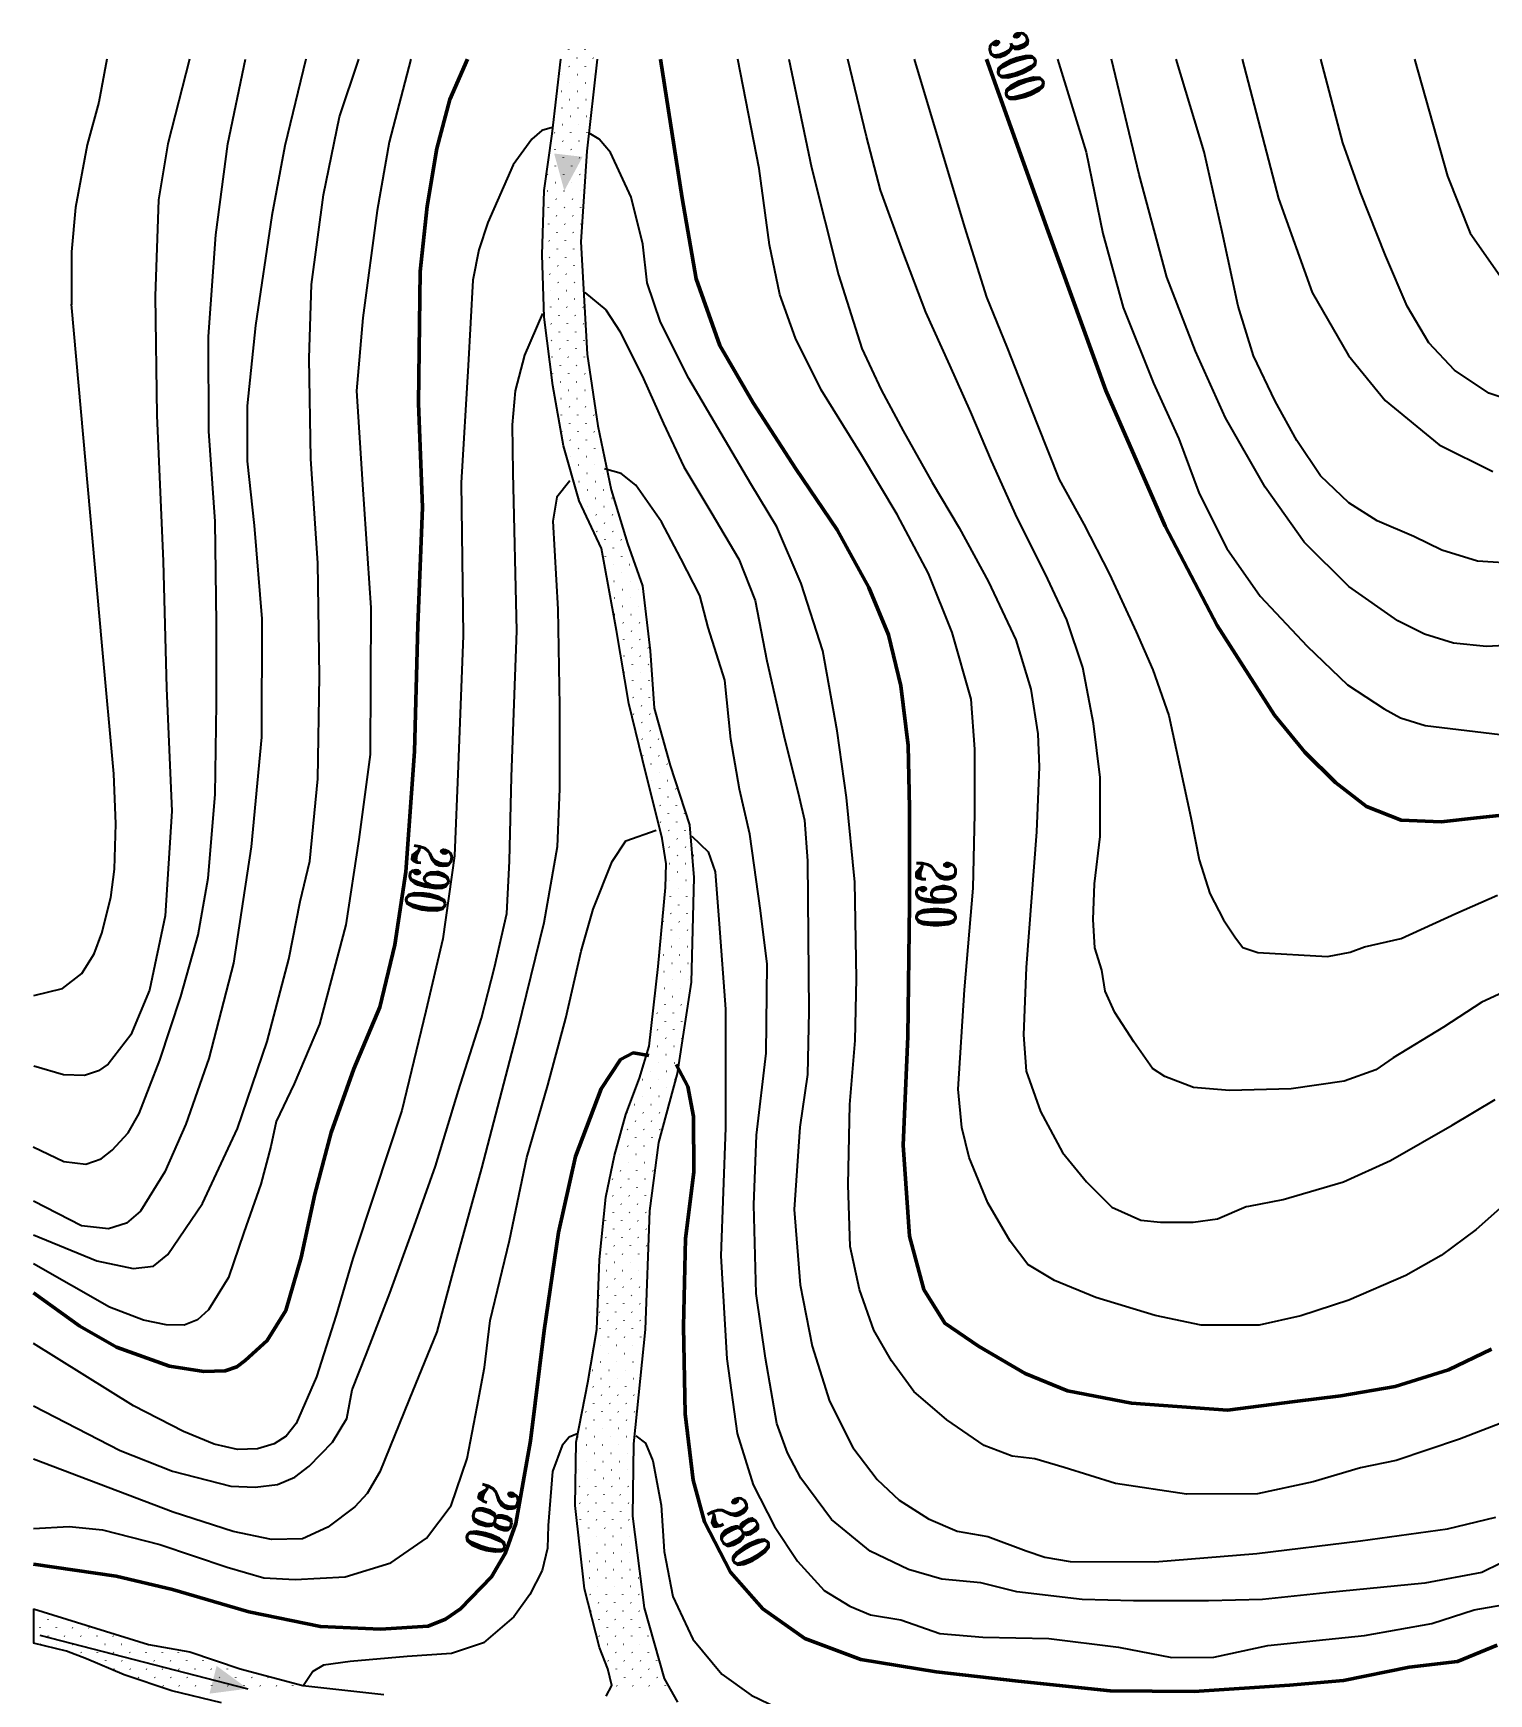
# Model space of a CAD drawing. Header units: millimetres. Extents: x 2268 to 10992, y 389 to 3530.
# Drawn here: x 3281 to 3567.4, y 660.5 to 987.3 of the extents above; entities that cross this region are included whole.
import ezdxf
from ezdxf.enums import TextEntityAlignment as Align

# ---------------------------------------------------------------- set-up
doc = ezdxf.new("R2010")
doc.units = ezdxf.units.MM
doc.layers.get('0').update_dxf_attribs({"true_color": 0xd9d9d9})
doc.layers.add('fiume', color=4, linetype='Continuous')
doc.layers.add('linee rosse', color=7, linetype='Continuous', lineweight=50, true_color=0xffc2c2)
doc.styles.add('TRIPLEX', font='romant', dxfattribs={"width": 0.86, "height": 10})

# ---------------------------------------------------------------- blocks, each defined once
blk = doc.blocks.new('B01C419F8')
at = {"layer": 'fiume', "linetype": 'Continuous'}
for p, q in [((262.66, 45.44), (262.68, 45.45)), ((263.82, 45.47), (263.84, 45.48)), ((264.98, 45.5), (265, 45.51)), ((265.56, 46.08), (265.57, 46.09)), ((266.14, 45.52), (266.15, 45.54)), ((267.3, 45.55), (267.31, 45.57)), ((268.46, 45.58), (268.47, 45.59)), ((269.62, 45.61), (269.63, 45.62)), ((270.78, 45.64), (270.79, 45.65)), ((271.94, 45.66), (271.95, 45.68)), ((273.1, 45.69), (273.11, 45.71)), ((274.26, 45.72), (274.27, 45.74)), ((275.42, 45.75), (275.43, 45.76)), ((277.16, 45.23), (277.17, 45.24)), ((278.32, 45.25), (278.33, 45.27)), ((259.18, 44.22), (259.2, 44.24)), ((260.34, 44.25), (260.36, 44.26)), ((260.92, 44.83), (260.94, 44.84)), ((261.5, 44.28), (261.52, 44.29)), ((262.08, 44.86), (262.1, 44.87)), ((262.66, 44.31), (262.68, 44.32)), ((263.24, 44.89), (263.26, 44.9)), ((263.82, 44.34), (263.84, 44.35)), ((264.4, 44.92), (264.42, 44.93)), ((264.98, 44.36), (265, 44.38)), ((265.56, 44.94), (265.58, 44.96)), ((266.14, 44.39), (266.15, 44.41)), ((266.72, 44.97), (266.73, 44.99)), ((267.3, 44.42), (267.31, 44.43)), ((267.88, 45), (267.89, 45.01)), ((268.46, 44.45), (268.47, 44.46)), ((269.04, 45.03), (269.05, 45.04)), ((269.62, 44.48), (269.63, 44.49)), ((270.2, 45.06), (270.21, 45.07)), ((270.78, 44.51), (270.79, 44.52)), ((271.36, 45.09), (271.37, 45.1)), ((271.94, 44.53), (271.95, 44.55)), ((272.52, 45.11), (272.53, 45.13)), ((273.1, 44.56), (273.11, 44.58)), ((273.68, 45.14), (273.69, 45.16)), ((274.26, 44.59), (274.27, 44.6)), ((274.84, 45.17), (274.85, 45.18)), ((275.42, 44.62), (275.43, 44.63)), ((276, 45.2), (276.01, 45.21)), ((276, 44.07), (276.01, 44.08)), ((276.58, 44.65), (276.59, 44.66)), ((277.16, 44.1), (277.17, 44.11)), ((277.74, 44.68), (277.75, 44.69)), ((278.32, 44.12), (278.33, 44.14)), ((278.9, 44.7), (278.91, 44.72)), ((279.48, 44.15), (279.49, 44.17)), ((280.06, 44.73), (280.07, 44.75)), ((280.64, 44.18), (280.65, 44.19)), ((281.22, 44.76), (281.23, 44.77)), ((281.8, 44.21), (281.81, 44.22)), ((282.96, 44.24), (282.97, 44.25)), ((323.54, 44.1), (323.56, 44.11)), ((251.07, 42.89), (251.08, 42.91)), ((252.22, 42.92), (252.24, 42.94)), ((253.38, 42.95), (253.4, 42.96)), ((254.54, 42.98), (254.56, 42.99)), ((255.7, 43.01), (255.72, 43.02)), ((256.86, 43.03), (256.88, 43.05)), ((257.44, 43.61), (257.46, 43.63)), ((258.02, 43.06), (258.04, 43.08)), ((258.6, 43.64), (258.62, 43.66)), ((259.18, 43.09), (259.2, 43.11)), ((259.76, 43.67), (259.78, 43.69)), ((260.34, 43.12), (260.36, 43.13)), ((260.92, 43.7), (260.94, 43.71)), ((262.08, 43.73), (262.1, 43.74)), ((263.24, 43.76), (263.26, 43.77)), ((270.2, 43.93), (270.21, 43.94)), ((271.36, 43.95), (271.37, 43.97)), ((272.52, 43.98), (272.53, 44)), ((273.68, 44.01), (273.69, 44.02)), ((274.84, 44.04), (274.85, 44.05)), ((275.42, 43.49), (275.43, 43.5)), ((276.58, 43.52), (276.59, 43.53)), ((277.74, 43.54), (277.75, 43.56)), ((278.9, 43.57), (278.91, 43.59)), ((279.48, 43.02), (279.49, 43.03)), ((280.06, 43.6), (280.07, 43.61)), ((280.64, 43.05), (280.65, 43.06)), ((281.22, 43.63), (281.23, 43.64)), ((281.8, 43.08), (281.81, 43.09)), ((282.38, 43.66), (282.39, 43.67)), ((282.96, 43.11), (282.97, 43.12)), ((283.54, 43.69), (283.55, 43.7)), ((284.12, 43.13), (284.13, 43.15)), ((284.7, 43.71), (284.71, 43.73)), ((285.28, 43.16), (285.29, 43.18)), ((286.43, 43.19), (286.45, 43.2)), ((287.59, 43.22), (287.61, 43.23)), ((321.22, 42.91), (321.24, 42.92)), ((321.8, 43.49), (321.82, 43.5)), ((322.38, 42.94), (322.4, 42.95)), ((322.96, 43.52), (322.98, 43.53)), ((323.54, 42.96), (323.56, 42.98)), ((245.85, 42.2), (245.86, 42.21)), ((247.01, 42.23), (247.02, 42.24)), ((248.17, 42.26), (248.18, 42.27)), ((249.33, 42.28), (249.34, 42.3)), ((249.91, 42.86), (249.92, 42.88)), ((249.91, 41.73), (249.92, 41.75)), ((250.49, 42.31), (250.5, 42.33)), ((251.07, 41.76), (251.08, 41.78)), ((251.65, 42.34), (251.66, 42.36)), ((252.22, 41.79), (252.24, 41.8)), ((252.8, 42.37), (252.82, 42.38)), ((253.38, 41.82), (253.4, 41.83)), ((253.96, 42.4), (253.98, 42.41)), ((254.54, 41.85), (254.56, 41.86)), ((255.12, 42.43), (255.14, 42.44)), ((255.7, 41.87), (255.72, 41.89)), ((256.28, 42.45), (256.3, 42.47)), ((257.44, 42.48), (257.46, 42.5)), ((258.6, 42.51), (258.62, 42.53)), ((281.22, 42.5), (281.23, 42.51)), ((282.38, 42.53), (282.39, 42.54)), ((282.96, 41.97), (282.97, 41.99)), ((283.54, 42.55), (283.55, 42.57)), ((284.12, 42), (284.13, 42.02)), ((284.7, 42.58), (284.71, 42.6)), ((285.28, 42.03), (285.29, 42.04)), ((285.85, 42.61), (285.87, 42.62)), ((286.43, 42.06), (286.45, 42.07)), ((287.01, 42.64), (287.03, 42.65)), ((287.59, 42.09), (287.61, 42.1)), ((288.17, 42.67), (288.19, 42.68)), ((288.75, 42.12), (288.77, 42.13)), ((289.33, 42.7), (289.35, 42.71)), ((289.91, 42.14), (289.93, 42.16)), ((290.49, 42.72), (290.51, 42.74)), ((291.07, 42.17), (291.09, 42.19)), ((291.65, 42.75), (291.67, 42.77)), ((292.23, 42.2), (292.25, 42.21)), ((292.81, 42.78), (292.83, 42.79)), ((293.39, 42.23), (293.41, 42.24)), ((293.97, 42.81), (293.99, 42.82)), ((294.55, 42.26), (294.57, 42.27)), ((295.13, 42.84), (295.15, 42.85)), ((295.71, 42.28), (295.73, 42.3)), ((296.29, 41.73), (296.31, 41.75)), ((296.87, 42.31), (296.89, 42.33)), ((297.45, 41.76), (297.47, 41.78)), ((298.03, 42.34), (298.05, 42.36)), ((298.61, 41.79), (298.63, 41.8)), ((299.19, 42.37), (299.21, 42.38)), ((299.77, 41.82), (299.78, 41.83)), ((300.35, 42.4), (300.36, 42.41)), ((300.93, 41.85), (300.94, 41.86)), ((301.51, 42.43), (301.52, 42.44)), ((302.09, 41.87), (302.1, 41.89)), ((303.25, 41.9), (303.26, 41.92)), ((304.41, 41.93), (304.42, 41.95)), ((305.57, 41.96), (305.58, 41.97)), ((316.01, 42.21), (316.02, 42.23)), ((317.17, 42.24), (317.18, 42.26)), ((318.33, 42.27), (318.34, 42.28)), ((319.48, 42.3), (319.5, 42.31)), ((320.06, 42.88), (320.08, 42.89)), ((320.06, 41.75), (320.08, 41.76)), ((320.64, 42.33), (320.66, 42.34)), ((321.22, 41.78), (321.24, 41.79)), ((321.8, 42.36), (321.82, 42.37)), ((322.38, 41.8), (322.4, 41.82)), ((322.96, 42.38), (322.98, 42.4)), ((323.54, 41.83), (323.56, 41.85)), ((243.53, 41.01), (243.54, 41.03)), ((244.69, 41.04), (244.7, 41.05)), ((245.27, 41.62), (245.28, 41.63)), ((245.85, 41.07), (245.86, 41.08)), ((246.43, 41.65), (246.44, 41.66)), ((247.01, 41.1), (247.02, 41.11)), ((247.59, 41.68), (247.6, 41.69)), ((248.17, 41.13), (248.18, 41.14)), ((248.75, 41.71), (248.76, 41.72)), ((248.75, 40.57), (248.76, 40.59)), ((249.33, 41.15), (249.34, 41.17)), ((250.49, 41.18), (250.5, 41.2)), ((251.65, 41.21), (251.66, 41.22)), ((252.8, 41.24), (252.82, 41.25)), ((283.54, 41.42), (283.55, 41.44)), ((284.7, 41.45), (284.71, 41.46)), ((285.28, 40.9), (285.29, 40.91)), ((285.85, 41.48), (285.87, 41.49)), ((286.43, 40.93), (286.45, 40.94)), ((287.01, 41.51), (287.03, 41.52)), ((287.59, 40.96), (287.61, 40.97)), ((288.17, 41.54), (288.19, 41.55)), ((288.75, 40.98), (288.77, 41)), ((289.33, 41.56), (289.35, 41.58)), ((289.91, 41.01), (289.93, 41.03)), ((290.49, 41.59), (290.51, 41.61)), ((291.07, 41.04), (291.09, 41.05)), ((291.65, 41.62), (291.67, 41.63)), ((292.23, 41.07), (292.25, 41.08)), ((292.81, 41.65), (292.83, 41.66)), ((293.39, 41.1), (293.41, 41.11)), ((293.97, 41.68), (293.99, 41.69)), ((294.55, 41.13), (294.57, 41.14)), ((295.13, 41.71), (295.15, 41.72)), ((295.13, 40.57), (295.15, 40.59)), ((295.71, 41.15), (295.73, 41.17)), ((296.29, 40.6), (296.31, 40.62)), ((296.87, 41.18), (296.89, 41.2)), ((297.45, 40.63), (297.47, 40.64)), ((298.03, 41.21), (298.05, 41.22)), ((298.61, 40.66), (298.63, 40.67)), ((299.19, 41.24), (299.21, 41.25)), ((299.77, 40.69), (299.78, 40.7)), ((300.35, 41.27), (300.36, 41.28)), ((300.93, 40.72), (300.94, 40.73)), ((301.51, 41.3), (301.52, 41.31)), ((302.09, 40.74), (302.1, 40.76)), ((302.67, 41.32), (302.68, 41.34)), ((303.25, 40.77), (303.26, 40.79)), ((303.83, 41.35), (303.84, 41.37)), ((304.41, 40.8), (304.42, 40.81)), ((304.99, 41.38), (305, 41.39)), ((305.57, 40.83), (305.58, 40.84)), ((306.15, 41.41), (306.16, 41.42)), ((306.73, 40.86), (306.74, 40.87)), ((307.31, 41.44), (307.32, 41.45)), ((307.89, 40.88), (307.9, 40.9)), ((308.47, 41.46), (308.48, 41.48)), ((309.05, 40.91), (309.06, 40.93)), ((309.63, 41.49), (309.64, 41.51)), ((310.21, 40.94), (310.22, 40.96)), ((310.79, 41.52), (310.8, 41.54)), ((311.37, 40.97), (311.38, 40.98)), ((311.95, 41.55), (311.96, 41.56)), ((312.53, 41), (312.54, 41.01)), ((313.11, 41.58), (313.12, 41.59)), ((313.69, 41.03), (313.7, 41.04)), ((314.27, 41.61), (314.28, 41.62)), ((314.85, 41.05), (314.86, 41.07)), ((315.43, 41.63), (315.44, 41.65)), ((316.01, 41.08), (316.02, 41.1)), ((316.59, 41.66), (316.6, 41.68)), ((317.17, 41.11), (317.18, 41.13)), ((317.75, 41.69), (317.76, 41.71)), ((318.33, 41.14), (318.34, 41.15)), ((318.91, 41.72), (318.92, 41.73)), ((318.91, 40.59), (318.92, 40.6)), ((319.48, 41.17), (319.5, 41.18)), ((320.06, 40.62), (320.08, 40.63)), ((320.64, 41.2), (320.66, 41.21)), ((321.22, 40.64), (321.24, 40.66)), ((321.8, 41.22), (321.82, 41.24)), ((322.38, 40.67), (322.4, 40.69)), ((322.96, 41.25), (322.98, 41.27)), ((323.54, 40.7), (323.56, 40.72)), ((237.73, 39.74), (237.74, 39.75)), ((238.89, 39.77), (238.9, 39.78)), ((240.05, 39.8), (240.06, 39.81)), ((240.63, 40.38), (240.64, 40.39)), ((241.21, 39.82), (241.22, 39.84)), ((241.79, 40.4), (241.8, 40.42)), ((242.37, 39.85), (242.38, 39.87)), ((242.95, 40.43), (242.96, 40.45)), ((243.53, 39.88), (243.54, 39.89)), ((244.11, 40.46), (244.12, 40.47)), ((244.69, 39.91), (244.7, 39.92)), ((245.27, 40.49), (245.28, 40.5)), ((246.43, 40.52), (246.44, 40.53)), ((247.59, 40.55), (247.6, 40.56)), ((288.17, 40.4), (288.19, 40.42)), ((289.33, 40.43), (289.35, 40.45)), ((289.91, 39.88), (289.93, 39.89)), ((290.49, 40.46), (290.51, 40.47)), ((291.07, 39.91), (291.09, 39.92)), ((291.65, 40.49), (291.67, 40.5)), ((292.23, 39.94), (292.25, 39.95)), ((292.81, 40.52), (292.83, 40.53)), ((293.39, 39.97), (293.41, 39.98)), ((293.97, 40.55), (293.99, 40.56)), ((294.55, 39.99), (294.57, 40.01)), ((295.71, 40.02), (295.73, 40.04)), ((296.29, 39.47), (296.31, 39.48)), ((296.87, 40.05), (296.89, 40.06)), ((297.45, 39.5), (297.47, 39.51)), ((298.03, 40.08), (298.05, 40.09)), ((298.61, 39.53), (298.63, 39.54)), ((299.19, 40.11), (299.21, 40.12)), ((299.77, 39.56), (299.78, 39.57)), ((300.35, 40.14), (300.36, 40.15)), ((300.93, 39.58), (300.94, 39.6)), ((301.51, 40.16), (301.52, 40.18)), ((302.09, 39.61), (302.1, 39.63)), ((302.67, 40.19), (302.68, 40.21)), ((303.25, 39.64), (303.26, 39.65)), ((303.83, 40.22), (303.84, 40.23)), ((304.41, 39.67), (304.42, 39.68)), ((304.99, 40.25), (305, 40.26)), ((305.57, 39.7), (305.58, 39.71)), ((306.15, 40.28), (306.16, 40.29)), ((306.73, 39.73), (306.74, 39.74)), ((307.31, 40.31), (307.32, 40.32)), ((307.89, 39.75), (307.9, 39.77)), ((308.47, 40.33), (308.48, 40.35)), ((309.05, 39.78), (309.06, 39.8)), ((309.63, 40.36), (309.64, 40.38)), ((310.21, 39.81), (310.22, 39.82)), ((310.79, 40.39), (310.8, 40.4)), ((311.37, 39.84), (311.38, 39.85)), ((311.95, 40.42), (311.96, 40.43)), ((312.53, 39.87), (312.54, 39.88)), ((313.11, 40.45), (313.12, 40.46)), ((313.69, 39.89), (313.7, 39.91)), ((314.27, 40.47), (314.28, 40.49)), ((314.85, 39.92), (314.86, 39.94)), ((315.43, 40.5), (315.44, 40.52)), ((316.01, 39.95), (316.02, 39.97)), ((316.59, 40.53), (316.6, 40.55)), ((317.17, 39.98), (317.18, 39.99)), ((317.75, 40.56), (317.76, 40.57)), ((317.75, 39.43), (317.76, 39.44)), ((318.33, 40.01), (318.34, 40.02)), ((318.91, 39.46), (318.92, 39.47)), ((319.48, 40.04), (319.5, 40.05)), ((320.06, 39.48), (320.08, 39.5)), ((320.64, 40.06), (320.66, 40.08)), ((321.8, 40.09), (321.82, 40.11)), ((209.32, 38.48), (209.33, 38.49)), ((209.9, 39.06), (209.91, 39.07)), ((210.48, 38.51), (210.49, 38.52)), ((211.06, 39.09), (211.07, 39.1)), ((211.64, 38.54), (211.65, 38.55)), ((212.22, 39.12), (212.23, 39.13)), ((212.8, 38.57), (212.81, 38.58)), ((213.96, 38.59), (213.97, 38.61)), ((215.12, 38.62), (215.13, 38.64)), ((227.29, 38.35), (227.31, 38.37)), ((228.45, 38.38), (228.47, 38.4)), ((229.61, 38.41), (229.63, 38.42)), ((230.77, 38.44), (230.79, 38.45)), ((231.93, 38.47), (231.95, 38.48)), ((233.09, 38.49), (233.1, 38.51)), ((234.25, 38.52), (234.26, 38.54)), ((234.83, 39.1), (234.84, 39.12)), ((235.41, 38.55), (235.42, 38.57)), ((235.99, 39.13), (236, 39.15)), ((236.57, 38.58), (236.58, 38.59)), ((237.15, 39.16), (237.16, 39.17)), ((237.73, 38.61), (237.74, 38.62)), ((238.31, 39.19), (238.32, 39.2)), ((238.89, 38.64), (238.9, 38.65)), ((239.47, 39.22), (239.48, 39.23)), ((240.05, 38.66), (240.06, 38.68)), ((240.63, 39.24), (240.64, 39.26)), ((241.21, 38.69), (241.22, 38.71)), ((241.79, 39.27), (241.8, 39.29)), ((242.95, 39.3), (242.96, 39.32)), ((301.51, 39.03), (301.52, 39.05)), ((302.67, 39.06), (302.68, 39.07)), ((303.25, 38.51), (303.26, 38.52)), ((303.83, 39.09), (303.84, 39.1)), ((304.41, 38.54), (304.42, 38.55)), ((304.99, 39.12), (305, 39.13)), ((305.57, 38.57), (305.58, 38.58)), ((306.15, 39.15), (306.16, 39.16)), ((306.73, 38.59), (306.74, 38.61)), ((307.31, 39.17), (307.32, 39.19)), ((307.89, 38.62), (307.9, 38.64)), ((308.47, 39.2), (308.48, 39.22)), ((309.05, 38.65), (309.06, 38.66)), ((309.63, 39.23), (309.64, 39.24)), ((310.21, 38.68), (310.22, 38.69)), ((310.79, 39.26), (310.8, 39.27)), ((311.37, 38.71), (311.38, 38.72)), ((311.95, 39.29), (311.96, 39.3)), ((312.53, 38.74), (312.54, 38.75)), ((313.11, 39.32), (313.12, 39.33)), ((313.69, 38.76), (313.7, 38.78)), ((314.27, 39.34), (314.28, 39.36)), ((314.85, 38.79), (314.86, 38.81)), ((315.43, 39.37), (315.44, 39.39)), ((316.01, 38.82), (316.02, 38.83)), ((316.59, 39.4), (316.6, 39.41)), ((317.17, 38.85), (317.18, 38.86)), ((318.33, 38.88), (318.34, 38.89)), ((209.32, 37.35), (209.33, 37.36)), ((209.9, 37.93), (209.91, 37.94)), ((210.48, 37.38), (210.49, 37.39)), ((211.06, 37.96), (211.07, 37.97)), ((211.64, 37.41), (211.65, 37.42)), ((212.22, 37.99), (212.23, 38)), ((212.8, 37.43), (212.81, 37.45)), ((213.38, 38.01), (213.39, 38.03)), ((213.96, 37.46), (213.97, 37.48)), ((214.54, 38.04), (214.55, 38.06)), ((215.12, 37.49), (215.13, 37.5)), ((215.7, 38.07), (215.71, 38.08)), ((216.28, 37.52), (216.29, 37.53)), ((216.86, 38.1), (216.87, 38.11)), ((217.44, 37.55), (217.45, 37.56)), ((218.02, 38.13), (218.03, 38.14)), ((218.59, 37.58), (218.61, 37.59)), ((219.17, 38.16), (219.19, 38.17)), ((219.75, 37.6), (219.77, 37.62)), ((220.33, 38.18), (220.35, 38.2)), ((220.91, 37.63), (220.93, 37.65)), ((221.49, 38.21), (221.5, 38.22)), ((222.07, 37.66), (222.09, 37.67)), ((222.65, 37.11), (222.67, 37.12)), ((223.23, 37.69), (223.25, 37.7)), ((223.81, 37.14), (223.83, 37.15)), ((224.39, 37.72), (224.41, 37.73)), ((224.97, 37.17), (224.99, 37.18)), ((225.55, 37.75), (225.57, 37.76)), ((226.13, 37.19), (226.15, 37.21)), ((226.71, 37.77), (226.73, 37.79)), ((227.29, 37.22), (227.31, 37.24)), ((227.87, 37.8), (227.89, 37.82)), ((228.45, 37.25), (228.47, 37.26)), ((229.03, 37.83), (229.05, 37.84)), ((229.61, 37.28), (229.63, 37.29)), ((230.19, 37.86), (230.21, 37.87)), ((230.77, 37.31), (230.79, 37.32)), ((231.35, 37.89), (231.37, 37.9)), ((231.93, 37.34), (231.95, 37.35)), ((232.51, 37.92), (232.52, 37.93)), ((233.09, 37.36), (233.1, 37.38)), ((233.67, 37.94), (233.68, 37.96)), ((234.25, 37.39), (234.26, 37.41)), ((234.83, 37.97), (234.84, 37.99)), ((235.41, 37.42), (235.42, 37.43)), ((235.99, 38), (236, 38.01)), ((236.57, 37.45), (236.58, 37.46)), ((237.15, 38.03), (237.16, 38.04)), ((237.73, 37.48), (237.74, 37.49)), ((238.31, 38.06), (238.32, 38.07)), ((238.89, 37.5), (238.9, 37.52)), ((239.47, 38.08), (239.48, 38.1)), ((240.63, 38.11), (240.64, 38.13)), ((306.15, 38.01), (306.16, 38.03)), ((307.31, 38.04), (307.32, 38.06)), ((308.47, 38.07), (308.48, 38.08)), ((309.63, 38.1), (309.64, 38.11)), ((310.79, 38.13), (310.8, 38.14)), ((311.95, 38.16), (311.96, 38.17)), ((313.11, 38.18), (313.12, 38.2)), ((314.27, 38.21), (314.28, 38.23)), ((209.91, 36.81), (209.91, 36.81)), ((211.06, 36.83), (211.07, 36.84)), ((212.22, 36.85), (212.23, 36.87)), ((213.38, 36.88), (213.39, 36.9)), ((213.97, 36.34), (213.97, 36.35)), ((214.54, 36.91), (214.55, 36.93)), ((215.12, 36.36), (215.13, 36.37)), ((215.7, 36.94), (215.71, 36.95)), ((216.28, 36.39), (216.29, 36.4)), ((216.86, 36.97), (216.87, 36.98)), ((217.44, 36.42), (217.45, 36.43)), ((218.02, 37), (218.03, 37.01)), ((218.59, 36.44), (218.61, 36.46)), ((219.17, 37.02), (219.19, 37.04)), ((219.75, 36.47), (219.77, 36.49)), ((220.33, 37.05), (220.35, 37.07)), ((220.91, 36.5), (220.93, 36.51)), ((221.49, 37.08), (221.51, 37.09)), ((221.49, 35.95), (221.51, 35.96)), ((222.07, 36.53), (222.09, 36.54)), ((222.65, 35.98), (222.67, 35.99)), ((223.23, 36.56), (223.25, 36.57)), ((223.81, 36.01), (223.83, 36.02)), ((224.39, 36.59), (224.41, 36.6)), ((224.97, 36.03), (224.99, 36.05)), ((225.55, 36.61), (225.57, 36.63)), ((226.13, 36.06), (226.15, 36.08)), ((226.71, 36.64), (226.73, 36.66)), ((227.29, 36.09), (227.31, 36.1)), ((227.87, 36.67), (227.89, 36.68)), ((228.45, 36.12), (228.47, 36.13)), ((229.03, 36.7), (229.05, 36.71)), ((229.61, 36.15), (229.63, 36.16)), ((230.19, 36.73), (230.21, 36.74)), ((230.77, 36.18), (230.79, 36.19)), ((231.35, 36.76), (231.37, 36.77)), ((231.93, 36.2), (231.95, 36.22)), ((232.51, 36.78), (232.52, 36.8)), ((233.67, 36.81), (233.68, 36.83)), ((234.83, 36.84), (234.84, 36.85)), ((235.99, 36.87), (236, 36.88)), ((218.02, 35.86), (218.03, 35.88)), ((219.17, 35.89), (219.19, 35.91)), ((220.33, 35.92), (220.35, 35.94)), ((323.54, 18.07), (323.56, 18.09)), ((322.96, 16.36), (322.98, 16.38)), ((323.54, 16.94), (323.56, 16.96)), ((322.96, 15.23), (322.98, 15.25)), ((323.54, 15.81), (323.56, 15.83)), ((322.96, 14.1), (322.98, 14.11)), ((323.54, 14.68), (323.56, 14.69)), ((322.38, 13.52), (322.4, 13.53)), ((322.96, 12.97), (322.98, 12.98)), ((323.54, 13.55), (323.56, 13.56)), ((321.8, 11.81), (321.82, 11.82)), ((322.38, 12.39), (322.4, 12.4)), ((322.96, 11.84), (322.98, 11.85)), ((323.54, 12.42), (323.56, 12.43)), ((321.8, 10.68), (321.82, 10.69)), ((322.38, 11.26), (322.4, 11.27)), ((322.96, 10.71), (322.98, 10.72)), ((323.54, 11.29), (323.56, 11.3)), ((321.22, 10.1), (321.24, 10.11)), ((321.8, 9.55), (321.82, 9.56)), ((322.38, 10.13), (322.4, 10.14)), ((322.96, 9.57), (322.98, 9.59)), ((323.54, 10.15), (323.56, 10.17)), ((321.22, 8.97), (321.24, 8.98)), ((321.8, 8.41), (321.82, 8.43)), ((322.38, 8.99), (322.4, 9.01)), ((322.96, 8.44), (322.98, 8.46)), ((323.54, 9.02), (323.56, 9.04)), ((320.64, 7.25), (320.66, 7.27)), ((321.22, 7.83), (321.24, 7.85)), ((321.8, 7.28), (321.82, 7.3)), ((322.38, 7.86), (322.4, 7.88)), ((322.96, 7.31), (322.98, 7.33)), ((320.64, 6.12), (320.66, 6.14)), ((321.22, 6.7), (321.24, 6.72)), ((321.8, 6.15), (321.82, 6.17)), ((322.38, 6.73), (322.4, 6.75)), ((320.06, 5.54), (320.08, 5.56)), ((320.64, 4.99), (320.66, 5.01)), ((321.22, 5.57), (321.24, 5.59)), ((321.8, 5.02), (321.82, 5.03)), ((322.38, 5.6), (322.4, 5.61)), ((319.49, 3.84), (319.5, 3.85)), ((320.06, 4.41), (320.08, 4.43)), ((320.64, 3.86), (320.66, 3.87)), ((321.22, 4.44), (321.24, 4.45)), ((319.48, 2.7), (319.5, 2.72)), ((320.06, 3.28), (320.08, 3.3)), ((320.64, 2.73), (320.66, 2.74)), ((321.22, 3.31), (321.24, 3.32)), ((319.48, 1.57), (319.5, 1.58)), ((320.06, 2.15), (320.08, 2.16)), ((320.64, 1.6), (320.66, 1.61)), ((318.33, 0.42), (318.34, 0.42)), ((318.91, 0.99), (318.92, 1)), ((319.48, 0.44), (319.5, 0.45)), ((320.06, 1.02), (320.08, 1.03)), ((320.64, 0.47), (320.66, 0.48))]:
    blk.add_line(p, q, dxfattribs=at)

msp = doc.modelspace()

# ---------------------------------------------------------------- linework, layer by layer
at = {"transparency": 33554687}
for p, q in [((3281.01408, 677.20964), (3281.01408, 670.44165)), ((3282.22896, 672.02262), (3323.17704, 661.50137))]:
    msp.add_line(p, q, dxfattribs=at)
for points in [[(3280.95846, 768.12751), (3287.012, 765.25328), (3291.32838, 764.74764), (3294.35029, 765.77154), (3296.52045, 767.48591), (3299.61382, 770.90462), (3301.83795, 774.66527), (3305.8601, 785.16377), (3309.98452, 797.70744), (3313.42721, 809.84208), (3315.4042, 821.0223), (3316.76764, 837.45178), (3317.04033, 855.27879), (3317.04033, 871.09472), (3316.73356, 891.17141), (3315.50646, 908.96433), (3315.47237, 927.57532), (3316.91611, 947.61718), (3319.26804, 965.50159), (3322.74081, 982.13514)], [(3355.2835, 982.13514), (3351.02967, 965.83067), (3348.65515, 952.35588), (3345.84305, 931.25661), (3344.58186, 916.90638), (3345.74079, 898.49991), (3347.37692, 874.19655), (3347.24058, 845.35975), (3345.05907, 828.58941), (3342.46853, 811.81907), (3337.28745, 792.28776), (3332.31088, 780.52807), (3328.76593, 773.09731), (3327.74335, 768.18892), (3325.73227, 760.75816), (3322.39184, 751.24815), (3319.39227, 742.38577), (3315.43829, 736.07985), (3313.28051, 734.0907), (3310.65157, 733.05119), (3307.12222, 733.07848), (3302.63537, 734.02772), (3295.98445, 736.59684), (3280.99262, 745.1171)], [(3334.62101, 982.13514), (3330.47666, 965.13176), (3327.94787, 951.38443), (3324.67561, 929.75682), (3323.03948, 913.97498), (3323.03948, 903.03336), (3324.437, 890.38743), (3325.93679, 872.01504), (3325.86862, 848.76835), (3323.82346, 827.19188), (3320.38076, 804.25197), (3315.54054, 785.50463), (3311.0071, 772.58602), (3306.8486, 763.21235), (3302.04093, 755.45707), (3299.31642, 753.10705), (3295.80663, 752.00409), (3290.49137, 752.60631), (3280.99262, 757.42689)], [(3280.99262, 750.8368), (3293.47339, 745.69347), (3300.63856, 744.1949), (3304.61107, 744.67369), (3307.42608, 746.96837), (3314.28621, 756.97871), (3321.16474, 771.76795), (3327.02754, 788.84507), (3331.2883, 805.03594), (3333.46981, 816.3866), (3335.41271, 824.36274), (3336.98067, 840.55362), (3337.28745, 860.73256), (3336.94659, 882.95667), (3335.58315, 903.51056), (3335.24228, 923.34865), (3335.71949, 937.83522), (3338.10551, 955.45771), (3341.23711, 970.84033), (3345.00936, 982.13514)], [(3311.73477, 982.13514), (3307.45891, 965.51772), (3305.63854, 954.48626), (3304.97387, 935.51737), (3305.28064, 912.06616), (3306.50774, 883.3657), (3307.15537, 858.38062), (3308.24613, 834.21361), (3306.95086, 813.55746), (3303.84903, 798.96863), (3300.16773, 790.14034), (3295.70969, 784.41891), (3293.79971, 783.06458), (3291.02679, 782.17313), (3286.93428, 782.29503), (3281.06557, 783.98077)], [(3295.43206, 982.13514), (3293.86181, 973.69375), (3291.60234, 965.31299), (3289.25848, 952.97117), (3288.50184, 944.23546), (3288.51234, 933.81139)], [(3393.69386, 659.99839), (3394.80911, 662.11308), (3394.05202, 665.39202), (3392.36909, 669.62237), (3389.44314, 681.12204), (3387.60592, 697.55501), (3387.77603, 710.00731), (3390.1236, 721.77917), (3391.85875, 732.19011), (3392.40312, 745.9693), (3393.62793, 758.25149), (3395.32907, 766.41694), (3397.60859, 774.48032), (3400.29638, 781.65911), (3402.20165, 787.95331), (3403.97083, 803.60375), (3405.36576, 819.18614), (3405.49335, 823.80472), (3404.75335, 828.78054), (3400.87477, 844.36294), (3398.18697, 855.38629), (3395.77136, 869.74387), (3394.10425, 878.72586), (3392.81139, 885.90465), (3388.42246, 895.22687), (3385.3264, 906.08011), (3383.18297, 917.95403), (3381.48183, 931.39299), (3381.1416, 943.64116), (3381.48183, 956.33163), (3383.06985, 967.49653), (3384.79857, 982.13514)], [(3391.91809, 982.13514), (3389.90792, 964.05523), (3388.69464, 946.22689), (3389.95348, 924.14616), (3392.06289, 909.99272), (3394.71666, 897.40432), (3397.88077, 886.85728), (3400.84074, 878.55574), (3402.33774, 865.76321), (3403.15429, 854.46768), (3406.28438, 843.17214), (3410.12894, 831.50236), (3410.94549, 821.15946), (3410.43515, 800.5417), (3407.67931, 782.5437), (3404.03888, 768.96864), (3402.23568, 755.52968), (3401.38511, 732.15609), (3399.07156, 709.66709), (3398.90145, 695.47962), (3401.18097, 677.41357), (3405.1276, 663.49829), (3407.76436, 658.87546)], [(3573.60799, 759.57838), (3564.9322, 751.88925), (3558.0256, 746.7178), (3551.08497, 742.83921), (3539.82345, 737.93995), (3530.39917, 734.84388), (3522.1997, 733.04068), (3510.76807, 733.00665), (3501.75206, 734.91193), (3490.04825, 738.48431), (3481.91683, 741.81853), (3476.71136, 744.94862), (3473.20702, 749.54168), (3468.78407, 757.12875), (3465.14364, 766.00867), (3463.72744, 771.95414), (3463.00021, 779.48166), (3464.22503, 799.01068), (3465.92616, 819.05005), (3466.26639, 833.67981), (3466.26639, 846.37028), (3465.51789, 856.23686), (3461.80941, 869.33559), (3457.11428, 880.93733), (3450.95617, 892.5731), (3443.98152, 904.2769), (3436.02021, 917.10346), (3430.98485, 927.24222), (3427.88879, 935.84996), (3425.84743, 945.6485), (3423.80606, 960.6355), (3419.63896, 982.13514)], [(3429.63365, 982.13514), (3434.11494, 960.85664), (3439.4565, 939.72855), (3444.04957, 925.23488), (3447.79206, 917.10346), (3452.14697, 909.04008), (3457.86278, 898.86729), (3463.17032, 889.95335), (3468.92016, 879.30424), (3474.29574, 867.90664), (3477.28974, 858.17615), (3478.68467, 849.3983), (3478.92283, 842.89996), (3478.41249, 830.14145), (3476.37113, 803.39961), (3475.86079, 790.16478), (3476.37113, 783.02002), (3479.16099, 775.05871), (3483.48187, 766.99533), (3488.24505, 761.21147), (3493.21236, 756.27818), (3498.92818, 753.72648), (3502.80676, 753.3182), (3509.20303, 753.3182), (3514.03425, 753.93061), (3519.68202, 756.38025), (3520.20353, 756.47773)], [(3577.55462, 801.93664), (3566.02093, 796.62909), (3558.46789, 791.6958), (3548.56729, 785.67379), (3545.16502, 783.25818), (3538.93886, 781.0467), (3528.4939, 779.51568), (3516.34779, 779.2435), (3509.27107, 779.78786), (3503.62331, 781.96531), (3501.2077, 783.56438), (3497.53324, 788.80387), (3493.79075, 794.55371), (3491.88548, 798.7385), (3491.23905, 802.88927), (3489.87814, 807.2782), (3489.53791, 812.89194), (3489.81009, 819.8666), (3490.89882, 829.22284), (3490.93284, 840.82458), (3489.63998, 851.43966), (3487.49655, 862.46301), (3484.33244, 871.81925), (3480.18167, 880.83527), (3474.60195, 891.92666), (3469.53257, 903.15415), (3465.44984, 912.71453), (3461.36712, 921.9687), (3456.60394, 932.41367), (3452.07892, 944.32161), (3447.72402, 956.36565), (3444.95117, 966.96372), (3441.25192, 982.13514)], [(3454.28929, 982.13514), (3464.191, 949.11881), (3468.57993, 935.33962), (3472.62863, 925.33695), (3478.51456, 910.33294), (3482.86946, 899.4797), (3487.70069, 890.6338), (3492.73604, 880.83527), (3497.97554, 869.47169), (3501.25873, 861.97819), (3504.43985, 853.0047), (3508.76073, 832.96533), (3510.42359, 824.63403), (3512.46921, 817.96132), (3515.19953, 812.78988), (3517.57261, 809.25151), (3518.98881, 807.36326), (3521.96154, 806.39361), (3535.63866, 805.57706), (3540.09564, 806.42763), (3542.91952, 807.48233), (3550.13233, 809.14945), (3560.8835, 814.04871), (3569.117, 817.65512)], [(3482.53686, 982.13514), (3488.15986, 963.87943), (3491.4772, 947.894), (3495.42384, 933.29826), (3501.44585, 918.39632), (3506.41317, 907.44101), (3510.39382, 896.72386), (3515.83745, 885.87062), (3522.40383, 876.48036), (3531.65801, 866.68182), (3539.61932, 859.02672), (3546.83213, 854.33159), (3550.03452, 852.56666), (3554.89551, 851.03138), (3572.92754, 848.85393)], [(3574.01626, 866.98803), (3566.91403, 866.58401), (3560.47523, 867.22619), (3554.74241, 868.99962), (3549.51992, 871.61511), (3539.85748, 878.38563), (3531.07962, 887.09544), (3523.39049, 897.94868), (3515.5993, 911.59178), (3509.67935, 924.69052), (3504.03158, 939.25223), (3498.62115, 959.48748), (3493.15973, 982.13514)], [(3573.40385, 882.8426), (3565.20439, 883.35294), (3558.17445, 885.56867), (3552.65001, 888.21819), (3545.4372, 891.34828), (3539.85748, 894.88664), (3534.27776, 900.19418), (3529.61665, 907.10079), (3525.36381, 914.89198), (3521.11097, 923.80593), (3518.04893, 933.57044), (3514.95286, 948.2002), (3511.40224, 963.95516), (3505.87417, 982.13514)], [(3518.85056, 982.13514), (3525.98295, 954.73256), (3532.64467, 936.25824), (3539.75541, 923.83995), (3547.00224, 915.02807), (3557.61732, 906.25022), (3568.16436, 901.01072)], [(3576.15969, 913.49705), (3567.38184, 916.45703), (3560.64534, 920.98205), (3555.60999, 926.32361), (3551.35715, 933.53642), (3547.07029, 943.50507), (3542.137, 955.91906), (3538.68847, 965.67341), (3534.33643, 982.13514)], [(3552.77577, 982.13514), (3559.25585, 959.15605), (3563.72112, 947.92469), (3569.58392, 939.57361), (3576.53748, 933.88124), (3584.5477, 931.01801), (3590.30824, 930.24255), (3597.5004, 930.5408), (3605.95374, 932.45388), (3615.22515, 935.21059), (3633.4271, 940.22124), (3646.99335, 943.69802), (3659.87788, 946.25448), (3673.81908, 950.82201), (3686.46501, 957.29836), (3695.05469, 962.37718), (3704.46244, 968.23998), (3712.69423, 974.03461), (3719.07772, 978.07381), (3726.93031, 982.13514)], [(3520.20353, 756.47773), (3526.96288, 757.74115), (3538.80277, 761.24549), (3548.05695, 765.46431), (3560.16903, 772.37091), (3568.64068, 777.47432)], [(3281.01408, 677.20964), (3303.64147, 670.20841), (3311.80335, 668.73778), (3321.70396, 665.43758), (3333.98615, 662.13738), (3349.94279, 660.33418)]]:
    msp.add_lwpolyline(points, dxfattribs=at)
at = {"transparency": 33554687, "flags": 128}
for points in [[(3383.09911, 968.71719), (3381.08057, 968.09911), (3379.06843, 966.45685), (3375.39566, 961.37164), (3370.41909, 950.03803), (3368.67218, 944.678), (3367.48769, 938.65328), (3366.53328, 921.88294), (3365.16984, 898.80668), (3365.54479, 868.77687), (3364.59038, 843.11007), (3363.84049, 825.38532), (3361.55672, 809.0581), (3358.25037, 794.81013), (3353.51241, 775.27882), (3348.1609, 759.1902), (3343.86606, 746.13524), (3340.55971, 735.02319), (3336.6739, 722.88855), (3332.68583, 713.7194), (3330.76849, 711.19277), (3328.39099, 709.66316), (3325.10594, 708.70875), (3321.13066, 708.57241), (3316.5823, 709.62907), (3310.51285, 712.11736), (3300.7129, 717.14718), (3280.99262, 729.45009)], [(3571.63467, 714.49831), (3561.632, 710.61972), (3549.14567, 706.43493), (3542.17102, 704.97195), (3532.8488, 702.21612), (3521.85947, 699.86855), (3507.91017, 699.8005), (3493.96086, 701.90991), (3483.85612, 705.00598), (3478.07226, 706.70711), (3473.61529, 707.25147), (3468.06959, 709.32686), (3460.75471, 714.43026), (3454.25638, 720.00999), (3449.83343, 725.99798), (3446.36311, 732.05402), (3443.53923, 740.04935), (3441.702, 748.521), (3441.36177, 760.63308), (3441.63396, 776.45364), (3442.72268, 789.07606), (3442.99486, 801.25618), (3442.65464, 820.24085), (3441.02155, 836.87794), (3439.1503, 849.97668), (3436.36044, 865.72919), (3432.1076, 878.96402), (3427.27638, 890.12346), (3422.207, 898.59511), (3416.35509, 908.49572), (3409.99285, 919.34896), (3404.41313, 930.40633), (3401.75936, 938.16351), (3400.94281, 945.78459), (3398.59525, 955.03876), (3394.56356, 963.7826), (3392.35451, 966.40259), (3390.36419, 967.59511)], [(3389.51119, 936.22421), (3393.67471, 932.80918), (3396.48584, 928.50106), (3401.04488, 919.24689), (3404.99151, 910.50306), (3409.00619, 901.92934), (3414.31373, 893.08344), (3419.79139, 883.76122), (3423.02354, 875.66382), (3425.33709, 863.7899), (3428.63729, 849.09209), (3431.69933, 836.91197), (3432.72001, 832.43798), (3433.33242, 824.39161), (3433.6046, 794.79187), (3433.2984, 782.33956), (3431.8014, 772.03069), (3430.67865, 755.76784), (3431.86944, 740.96797), (3434.21701, 728.92393), (3437.68732, 718.07069), (3442.24636, 708.95261), (3447.04356, 702.69243), (3451.39847, 698.57569), (3457.14831, 694.93526), (3462.79607, 692.51965), (3468.78407, 691.46494), (3476.33711, 688.64106), (3480.04983, 687.3567), (3485.01289, 686.53165), (3501.68401, 686.46361), (3521.72338, 688.13072), (3542.137, 690.58035), (3559.25041, 692.92792), (3568.77677, 695.24146)], [(3280.99262, 717.14029), (3298.10197, 708.38938), (3308.38485, 704.33082), (3319.87112, 701.38025), (3324.64173, 701.13738), (3329.00454, 701.68702), (3332.47279, 703.15698), (3335.27637, 705.26606), (3339.87799, 710.03811), (3342.70713, 714.63972), (3343.69563, 720.3321), (3346.4566, 727.25156), (3351.16047, 739.35211), (3355.93252, 752.54342), (3360.09102, 764.33719), (3364.62446, 779.2328), (3369.192, 793.48077), (3371.71436, 803.4339), (3374.16856, 814.03466), (3374.71394, 824.36274), (3375.0548, 840.96265), (3376.14555, 869.69719), (3375.39566, 900.78368), (3375.25292, 910.18717), (3375.88991, 916.90638), (3377.71138, 923.91959), (3381.25846, 932.10876)], [(3281.06557, 797.90592), (3286.72308, 799.26514), (3290.52038, 802.23215), (3292.93966, 806.10506), (3294.46312, 810.18195), (3296.21222, 817.17512), (3296.92956, 822.77163), (3297.20225, 831.72533), (3296.8273, 841.50802), (3294.50965, 866.73475), (3288.51234, 933.94917)], [(3386.57588, 899.18163), (3384.01091, 896.00098), (3383.23545, 891.22254), (3384.18986, 873.92386), (3384.53072, 854.90384), (3384.53072, 838.61071), (3384.0876, 827.19188), (3381.46298, 812.2281), (3376.2819, 791.06066), (3369.192, 763.96225), (3363.8064, 744.43094), (3360.36371, 731.75092), (3354.90994, 718.38919), (3349.18348, 704.1753), (3346.69946, 699.94011), (3344.241, 697.28992), (3338.92358, 693.30185), (3333.94701, 690.984), (3327.8797, 690.84766), (3320.31259, 692.4497), (3308.4823, 696.22291), (3280.99262, 706.69562)], [(3573.50592, 688.06267), (3566.05495, 684.3542), (3554.79344, 682.24479), (3535.33246, 680.33952), (3522.88015, 679.04666), (3512.23105, 678.8085), (3497.4652, 678.8085), (3487.39448, 679.08068), (3474.49988, 680.54366), (3467.45718, 682.31284), (3459.73403, 683.02732), (3453.20167, 684.93259), (3445.64863, 688.53899), (3438.06157, 694.76515), (3432.03956, 702.93059), (3429.40705, 707.92342), (3427.3104, 713.68176), (3425.0649, 726.57637), (3423.19366, 739.30085), (3422.78538, 756.68645), (3423.2617, 770.43162), (3425.16697, 786.55838), (3425.40513, 804.08007), (3424.07825, 814.6271), (3422.00286, 829.63111), (3419.92748, 838.54506), (3418.22634, 848.34359), (3417.06957, 859.97935), (3413.80339, 870.35628), (3412.1703, 876.61645), (3408.39378, 883.93133), (3404.61726, 891.14414), (3399.51386, 898.32293), (3396.68147, 900.66199), (3393.38977, 901.52106)], [(3281.01408, 693.02916), (3288.00692, 693.40918), (3294.6092, 692.73396), (3305.87505, 689.90171), (3319.11958, 685.42797), (3326.31174, 683.34872), (3332.48131, 683.00786), (3342.36627, 683.48507), (3351.3309, 686.24604), (3358.35263, 691.12034), (3363.19285, 697.52852), (3366.32877, 706.79993), (3368.33984, 717.02575), (3369.73737, 724.69511), (3370.86221, 733.93243), (3374.71394, 749.71428), (3378.12254, 766.0415), (3382.24696, 780.28947), (3385.75782, 793.48077), (3388.75739, 806.6039), (3391.1775, 814.9209), (3394.89288, 824.29457), (3397.56864, 828.31672), (3403.55074, 830.46414)], [(3410.53721, 829.25686), (3413.79063, 826.2012), (3415.13028, 822.2652), (3415.94682, 812.04138), (3417.17164, 795.20014), (3417.17164, 771.86057), (3416.25303, 746.68378), (3417.47784, 726.44027), (3419.5192, 711.74247), (3422.61527, 701.63773), (3426.83408, 693.40424), (3431.3591, 686.5997), (3436.63262, 680.84986), (3441.63396, 677.71978), (3445.71668, 676.05266), (3451.70467, 675.06601), (3459.35978, 672.34419), (3467.83143, 671.66374), (3480.8281, 671.35753), (3494.53925, 669.69042), (3505.05226, 667.61503), (3513.28575, 667.68308), (3523.93486, 669.99662), (3542.95354, 671.96994), (3556.18837, 674.31751), (3564.52393, 677.0053), (3571.63467, 678.26414)], [(3388.0075, 711.64015), (3386.4217, 711.0069), (3385.06119, 709.33508), (3383.15024, 704.24348), (3382.28104, 693.60863), (3382.13618, 689.15614), (3381.12212, 684.78034), (3378.68496, 680.00829), (3375.532, 675.64528), (3369.56694, 670.53237), (3363.29511, 668.41903), (3354.53499, 667.83957), (3343.35477, 666.88516), (3338.05468, 666.15038), (3335.95663, 664.90636), (3334.15117, 662.15244)], [(3399.51386, 711.26615), (3401.42976, 709.81168), (3402.89912, 706.36688), (3404.54922, 697.58903), (3405.09358, 688.47095), (3406.82874, 679.65907), (3410.74135, 671.25546), (3416.49118, 664.34886), (3422.24102, 660.19809), (3429.48785, 656.72777), (3434.39988, 655.30732), (3441.02155, 654.34618), (3459.29174, 653.90389), (3476.88147, 653.90389), (3496.13831, 653.90389), (3519.06961, 653.56366), (3535.46855, 652.47494), (3554.89551, 653.22343), (3561.41085, 653.61895), (3566.19104, 654.75446), (3575.13901, 660.23211)], [(3317.99548, 658.70109), (3308.26499, 661.04865), (3298.8407, 664.24679), (3291.44548, 667.36557), (3287.49484, 668.88139), (3281.01408, 670.44165)]]:
    msp.add_lwpolyline(points, dxfattribs=at)
at = {"transparency": 33554687}
for points in [[(3385.47069, 956.27202), (3389.07459, 962.95088), (3383.4743, 963.59389)], [(3323.17704, 661.50137), (3317.05377, 665.98478), (3315.65094, 660.52504)]]:
    msp.add_solid(points, dxfattribs=at)
at = {"layer": 'linee rosse', "transparency": 33554687}
for points in [[(3280.99262, 739.39739), (3290.11277, 732.86704), (3297.37809, 728.70901), (3307.75245, 724.98706), (3314.55851, 723.90928), (3318.74463, 724.04748), (3321.02414, 724.81441), (3322.66453, 726.09264), (3326.99346, 730.01254), (3330.67475, 735.94351), (3333.70841, 746.33976), (3336.36712, 758.84934), (3339.57121, 770.94989), (3344.07057, 783.45947), (3349.18348, 795.59411), (3352.14897, 807.86509), (3354.2623, 822.2494), (3355.96661, 845.90513), (3356.61424, 870.71977), (3357.56865, 893.96647), (3356.78467, 914.45218), (3357.12553, 940.39167), (3358.45489, 953.23146), (3360.39779, 964.57573), (3362.94587, 974.21995), (3366.43712, 982.13514)], [(3404.36726, 982.13514), (3408.68298, 954.78359), (3411.4218, 938.91201), (3416.08291, 925.81327), (3422.61527, 914.51773), (3431.0529, 901.55509), (3439.18432, 889.5791), (3445.41048, 878.21552), (3449.28906, 868.85928), (3451.67065, 858.82258), (3453.13363, 847.11877), (3453.40581, 834.8706), (3453.40581, 815.81789), (3453.0996, 789.82456), (3452.14697, 768.4583), (3453.40581, 750.56237), (3456.22969, 740.04935), (3460.34644, 733.44895), (3466.94684, 728.92393), (3476.13297, 723.51432), (3484.50255, 720.11205), (3497.09095, 717.66242), (3516.00757, 716.33553), (3529.20837, 718.03667), (3538.28818, 719.14666), (3548.97556, 720.99664), (3559.43754, 724.26282), (3567.96022, 728.34555)], [(3574.39051, 833.88395), (3565.06829, 832.86327), (3558.00008, 832.08925), (3550.16635, 832.38695), (3543.3448, 835.10026), (3537.23773, 839.80389), (3531.1902, 845.8004), (3525.1937, 853.07275), (3513.96621, 870.6965), (3503.69135, 890.29357), (3492.05559, 916.96737), (3480.65799, 948.26825), (3468.52227, 982.13514)]]:
    msp.add_lwpolyline(points, dxfattribs=at)
at = {"layer": 'linee rosse', "transparency": 33554687, "flags": 128}
for points in [[(3402.11913, 786.0841), (3399.05271, 786.62921), (3396.53114, 785.30651), (3392.69433, 779.55662), (3387.66664, 766.24601), (3384.36029, 751.28223), (3381.49706, 731.98953), (3378.83835, 710.27671), (3375.94104, 693.98357), (3373.81066, 688.12503), (3371.16899, 683.51915), (3365.06758, 677.24732), (3362.06801, 675.15529), (3358.65941, 673.80463), (3349.28574, 673.19108), (3337.49196, 673.73646), (3323.38034, 676.63377), (3308.35058, 681.01383), (3297.26745, 683.63065), (3281.01408, 685.99614)], [(3569.04895, 670.09869), (3561.22373, 666.86654), (3551.69738, 665.70976), (3538.8368, 663.12404), (3528.18769, 662.1714), (3509.40717, 660.94659), (3492.87214, 661.04865), (3474.77206, 662.95393), (3458.6453, 664.82517), (3443.84543, 667.27481), (3432.78806, 671.39155), (3424.55456, 677.20943), (3418.1583, 684.42225), (3413.08892, 694.35687), (3410.84342, 702.55634), (3409.24435, 715.62106), (3408.90412, 732.80252), (3409.3124, 750.08605), (3410.94549, 763.11674), (3410.89445, 774.10607), (3409.77808, 780.00476), (3407.47517, 784.3469)]]:
    msp.add_lwpolyline(points, dxfattribs=at)

# ---------------------------------------------------------------- block references
at = {"transparency": 33554687, "xscale": 2.8185430224, "yscale": 2.8185430224, "zscale": 2.8185430224, "rotation": 270}
msp.add_blockref('B01C419F8', (3281.02042, 1574.02917), dxfattribs=at)

# ---------------------------------------------------------------- texts
at = {"transparency": 33554687, "style": 'TRIPLEX', "width": 0.688}
for s, rotation, p in [('300', 290.3231368, (3470.90631, 979.35485)), ('290', 261.9408961, (3355.04447, 821.35983)), ('290', 270, (3454.77873, 817.8398)), ('280', 253.4429286, (3367.63315, 695.87435)), ('280', 299.197486, (3416.63648, 690.44751))]:
    msp.add_text(s, height=7.666437, rotation=rotation, dxfattribs=at).set_placement(p, align=Align.CENTER)

doc.saveas('drawing.dxf')
